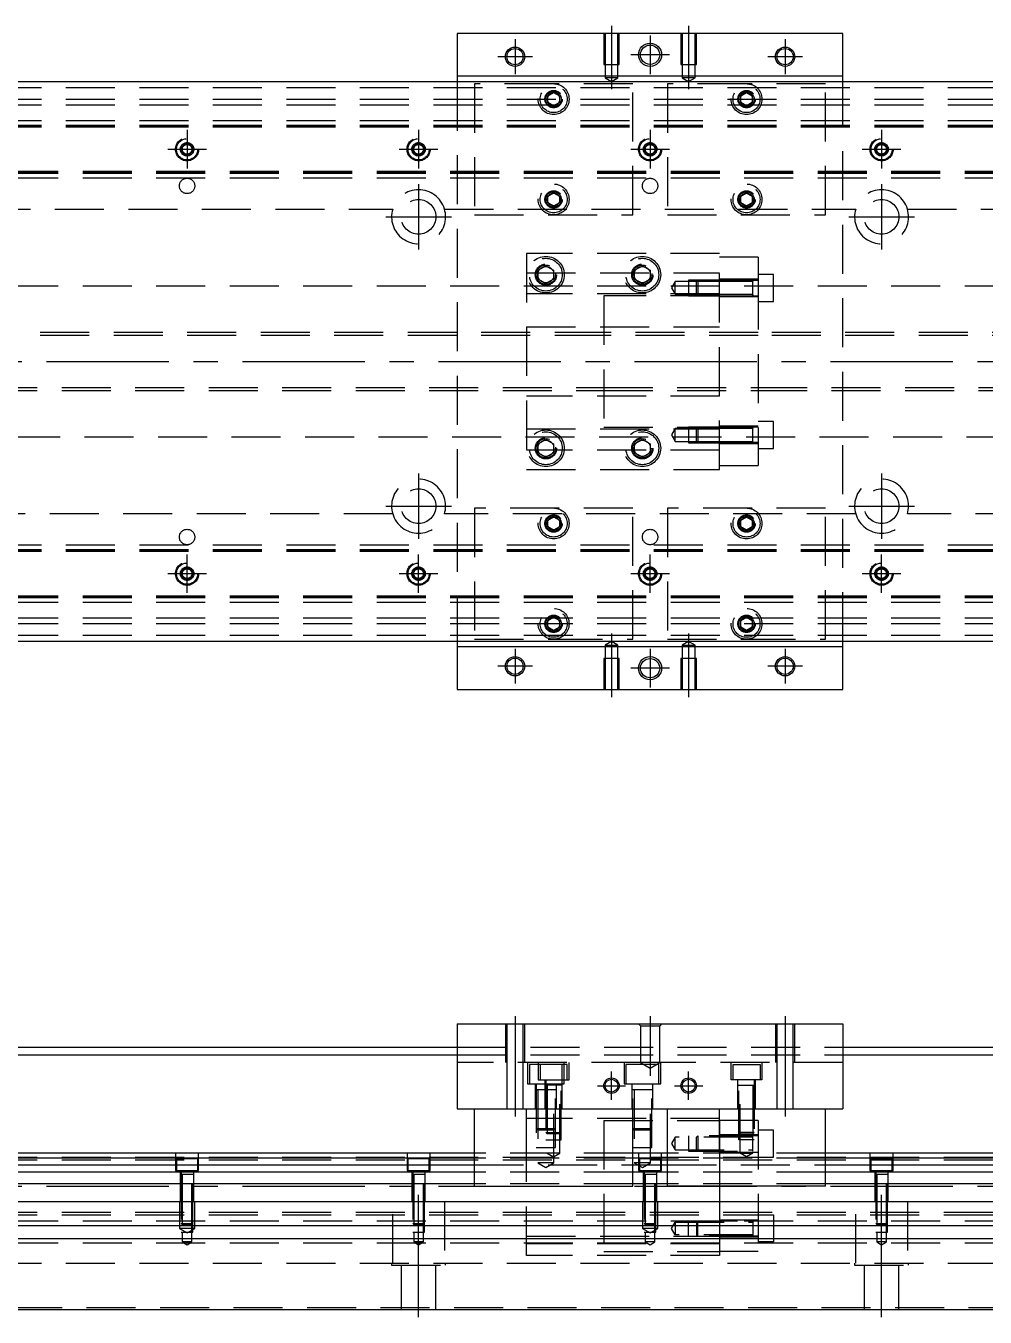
# Model space of a CAD drawing. Extents: x -13 to 981, y -306 to 87.
# Drawn here: x 235.2 to 483.9, y -247.7 to 87 of the extents above; entities that cross this region are included whole.
import ezdxf

# ---------------------------------------------------------------- set-up
doc = ezdxf.new("R2010")
doc.units = 0
doc.linetypes.add('CENTER', pattern=[50.8, 31.75, -6.35, 6.35, -6.35])
doc.linetypes.add('DASHED', pattern=[19.05, 12.7, -6.35])
doc.layers.get('0').update_dxf_attribs({"linetype": 'CONTINUOUS'})
doc.layers.add('CENTER', color=1, linetype='CENTER')

msp = doc.modelspace()

# ---------------------------------------------------------------- linework, layer by layer
at = {"color": 7, "linetype": 'CONTINUOUS'}
for p, q in [((347, 85), (347, 74)), ((447, 85), (347, 85)), ((447, 74), (447, 85)), ((347, 74), (447, 74)), ((347, 74), (347, 72.5)), ((447, 72.5), (447, 74)), ((791, 72.5), (3, 72.5)), ((3, -72.5), (791, -72.5)), ((347, -72.5), (347, -74)), ((447, -74), (447, -72.5)), ((347, -74), (347, -85)), ((447, -74), (347, -74)), ((447, -85), (447, -74)), ((347, -85), (447, -85)), ((347, -171.72), (347, -193.72)), ((347, -171.72), (447, -171.72)), ((447, -171.72), (447, -193.72)), ((3, -177.72), (347, -177.72)), ((11, -179.72), (347, -179.72)), ((447, -177.72), (791, -177.72)), ((447, -179.72), (783, -179.72)), ((347, -193.72), (447, -193.72)), ((351.5, -213.72), (351.5, -193.72)), ((392.5, -213.72), (392.5, -193.72)), ((401.5, -213.72), (401.5, -193.72)), ((442.5, -213.72), (442.5, -193.72)), ((351.5, -205.22), (17, -205.22)), ((351.5, -206.472272), (17, -206.472272)), ((401.5, -205.22), (392.5, -205.22)), ((401.5, -206.472272), (392.5, -206.472272)), ((777, -205.22), (442.5, -205.22)), ((777, -206.472272), (442.5, -206.472272)), ((17, -208.24668), (351.5, -208.24668)), ((351.5, -210.143076), (17, -210.143076)), ((392.5, -208.24668), (401.5, -208.24668)), ((401.5, -210.143076), (392.5, -210.143076)), ((442.5, -208.24668), (777, -208.24668)), ((777, -210.143076), (442.5, -210.143076)), ((351.5, -213.197372), (17, -213.197372)), ((351.5, -213.72), (392.5, -213.72)), ((401.5, -213.197372), (392.5, -213.197372)), ((442.5, -213.72), (401.5, -213.72)), ((777, -213.197372), (442.5, -213.197372)), ((17, -217.72), (777, -217.72)), ((777, -224.02), (17, -224.02)), ((777, -227.42), (17, -227.42)), ((17, -245.72), (777, -245.72))]:
    msp.add_line(p, q, dxfattribs=at)
at = {"color": 3, "linetype": 'DASHED'}
for p, q in [((385.000006, 85), (385.000006, 77)), ((385.35, 85), (385.35, 77)), ((388.65, 77), (388.65, 85)), ((388.999994, 77), (388.999994, 85)), ((405.000006, 85), (405.000006, 77)), ((405.35, 85), (405.35, 77)), ((408.65, 77), (408.65, 85)), ((408.999994, 77), (408.999994, 85)), ((385.000006, 77), (388.999994, 77)), ((385.35, 77), (385.35, 73.5)), ((388.65, 73.5), (388.65, 77)), ((405.000006, 77), (408.999994, 77)), ((405.35, 77), (405.35, 73.5)), ((408.65, 73.5), (408.65, 77)), ((17, 71), (777, 71)), ((347, 72.5), (347, -72.5)), ((351.5, 72), (351.5, 38)), ((372, 72), (351.5, 72)), ((392.5, 72), (372, 72)), ((388.65, 73.5), (385.35, 73.5)), ((385.35, 73.5), (387, 72.547372)), ((387, 72.547372), (388.65, 73.5)), ((392.5, 38), (392.5, 72)), ((422, 72), (401.5, 72)), ((401.5, 72), (401.5, 38)), ((408.65, 73.5), (405.35, 73.5)), ((405.35, 73.5), (407, 72.547372)), ((407, 72.547372), (408.65, 73.5)), ((442.5, 72), (422, 72)), ((442.5, 38), (442.5, 72)), ((447, -72.5), (447, 72.5)), ((17, 68), (777, 68)), ((370, 68), (370.023172, 68.30356)), ((370.5, 68.866026), (372, 69.73205)), ((370.5, 67.133974), (370.5, 68.866026)), ((372, 66.26795), (370.5, 67.133974)), ((372, 69.73205), (373.5, 68.866026)), ((373.5, 67.133974), (372, 66.26795)), ((373.5, 68.866026), (373.5, 67.133974)), ((420.5, 68.866026), (422, 69.73205)), ((420.5, 67.133974), (420.5, 68.866026)), ((422, 66.26795), (420.5, 67.133974)), ((422, 69.73205), (423.5, 68.866026)), ((423.5, 67.133974), (422, 66.26795)), ((423.5, 68.866026), (423.5, 67.133974)), ((423.973226, 68.326156), (424, 68)), ((17, 66.5), (777, 66.5)), ((17, 62.5), (777, 62.5)), ((17, 61.247728), (777, 61.247728)), ((17, 61.1147), (777, 61.1147)), ((17, 61.1), (777, 61.1)), ((17, 60.8), (777, 60.8)), ((275.5, 55), (275.52041, 55.24661)), ((275.75, 55.721688), (277, 56.443376)), ((275.75, 54.278312), (275.75, 55.721688)), ((277, 53.556624), (275.75, 54.278312)), ((277, 56.443376), (278.25, 55.721688)), ((278.25, 54.278312), (277, 53.556624)), ((278.25, 55.721688), (278.25, 54.278312)), ((335.5, 55), (335.52041, 55.24661)), ((335.75, 55.721688), (337, 56.443376)), ((335.75, 54.278312), (335.75, 55.721688)), ((337, 53.556624), (335.75, 54.278312)), ((337, 56.443376), (338.25, 55.721688)), ((338.25, 54.278312), (337, 53.556624)), ((338.25, 55.721688), (338.25, 54.278312)), ((395.5, 55), (395.52041, 55.24661)), ((395.75, 55.721688), (397, 56.443376)), ((395.75, 54.278312), (395.75, 55.721688)), ((397, 53.556624), (395.75, 54.278312)), ((397, 56.443376), (398.25, 55.721688)), ((398.25, 54.278312), (397, 53.556624)), ((398.25, 55.721688), (398.25, 54.278312)), ((455.5, 55), (455.52041, 55.24661)), ((455.75, 55.721688), (457, 56.443376)), ((455.75, 54.278312), (455.75, 55.721688)), ((457, 53.556624), (455.75, 54.278312)), ((457, 56.443376), (458.25, 55.721688)), ((458.25, 54.278312), (457, 53.556624)), ((458.25, 55.721688), (458.25, 54.278312)), ((777, 49.2), (17, 49.2)), ((777, 48.9), (17, 48.9)), ((777, 48.8853), (17, 48.8853)), ((777, 48.752272), (17, 48.752272)), ((777, 47.5), (17, 47.5)), ((370.5, 42.866026), (372, 43.73205)), ((372, 43.73205), (373.5, 42.866026)), ((420.5, 42.866026), (422, 43.73205)), ((422, 43.73205), (423.5, 42.866026)), ((370.5, 41.133974), (370.5, 42.866026)), ((372, 40.26795), (370.5, 41.133974)), ((373.5, 41.133974), (372, 40.26795)), ((373.5, 42.866026), (373.5, 41.133974)), ((373.973226, 42.326156), (374, 42)), ((420.5, 41.133974), (420.5, 42.866026)), ((422, 40.26795), (420.5, 41.133974)), ((423.5, 41.133974), (422, 40.26795)), ((423.5, 42.866026), (423.5, 41.133974)), ((423.973226, 42.326156), (424, 42)), ((223.708204, 39.5), (330.291796, 39.5)), ((343.708204, 39.5), (450.291796, 39.5)), ((351.5, 38), (392.5, 38)), ((401.5, 38), (442.5, 38)), ((463.708204, 39.5), (570.291796, 39.5)), ((365, 28), (365, -28)), ((415, 28), (365, 28)), ((415, -28), (415, 28)), ((425, 27), (415, 27)), ((425, 27), (425, 20.976176)), ((368, 23.6547), (370, 24.809402)), ((368, 21.3453), (368, 23.6547)), ((370, 24.809402), (372, 23.6547)), ((372, 23.6547), (372, 21.3453)), ((393, 23.6547), (395, 24.809402)), ((393, 21.3453), (393, 23.6547)), ((395, 24.809402), (397, 23.6547)), ((397, 23.6547), (397, 21.3453)), ((365, 23), (415, 23)), ((370, 20.190598), (368, 21.3453)), ((372, 21.3453), (370, 20.190598)), ((372.483582, 22.786038), (372.5, 22.5)), ((395, 20.190598), (393, 21.3453)), ((397, 21.3453), (395, 20.190598)), ((397.483582, 22.786038), (397.5, 22.5)), ((403.5, 20.702558), (402.547372, 19.052558)), ((403.5, 17.402558), (403.5, 20.702558)), ((407, 20.702558), (403.5, 20.702558)), ((407, 21.052554), (407, 17.052564)), ((409.35, 21.052554), (407, 21.052554)), ((409, 20.702558), (407, 20.702558)), ((409.35, 21.052558), (409, 20.702558)), ((409, 17.402558), (409, 20.702558)), ((415, 20.702558), (409, 20.702558)), ((415, 20.702558), (409, 20.702558)), ((409.35, 21.052558), (409.35, 17.052558)), ((415, 21.052556), (409.35, 21.052558)), ((415, 21.052554), (409.35, 21.052554)), ((425, 21.302558), (415, 21.302558)), ((423.605, 21.052558), (415, 21.052556)), ((425, 20.976176), (415, 20.976176)), ((423.6, 20.702558), (415, 20.702558)), ((425, 21.052558), (423.595, 21.052558)), ((423.6, 17.052554), (423.6, 21.052564)), ((423.6, 17.052554), (423.6, 21.052564)), ((423.6, 20.702558), (423.6, 21.052564)), ((423.6, 20.836098), (423.6, 21.052558)), ((423.6, 21.052558), (423.6, 20.835892)), ((429, 22.552558), (425, 22.552558)), ((425, 20.976176), (425, -20.976176)), ((429, 15.552558), (429, 22.552558)), ((777, 19.5), (78.969694, 19.5)), ((415, 17.5), (365, 17.5)), ((385, 17), (385, -17)), ((415, 17), (385, 17)), ((402.547372, 19.052558), (403.5, 17.402558)), ((403.5, 17.402558), (407, 17.402558)), ((407, 17.402558), (409, 17.402558)), ((407, 17.052564), (409.35, 17.052564)), ((409, 17.402558), (415, 17.402558)), ((409, 17.402558), (409.35, 17.052558)), ((409, 17.402558), (415, 17.402558)), ((409.35, 17.052564), (415, 17.052564)), ((409.35, 17.052558), (415, 17.052562)), ((415, 17.402558), (423.6, 17.402558)), ((415, 17.052562), (423.605, 17.052558)), ((415, 16.802558), (425, 16.802558)), ((423.595, 17.052558), (425, 17.052558)), ((423.6, 17.052554), (423.6, 17.402558)), ((423.6, 17.269268), (423.6, 17.052558)), ((423.6, 17.052558), (423.6, 17.26902)), ((425, 15.552558), (429, 15.552558)), ((385, 7.5), (54, 7.5)), ((385, 6.75), (54, 6.75)), ((365, 9), (415, 9)), ((425, 7.5), (385, 7.5)), ((425, 7.499994), (385, 7.499994)), ((425, 6.75), (385, 6.75)), ((425, 6.75), (385, 6.75)), ((727, 7.5), (425, 7.5)), ((727, 6.75), (425, 6.75)), ((54, -6.75), (385, -6.75)), ((54, -7.5), (385, -7.5)), ((415, -9), (365, -9)), ((385, -6.75), (425, -6.75)), ((385, -6.75), (425, -6.75)), ((385, -7.499994), (425, -7.499994)), ((385, -7.5), (425, -7.5)), ((425, -6.75), (727, -6.75)), ((425, -7.5), (727.005, -7.5)), ((429, -15.552558), (425, -15.552558)), ((429, -22.552558), (429, -15.552558)), ((78.969694, -19.5), (777, -19.5)), ((365, -17.5), (415, -17.5)), ((385, -17), (415, -17)), ((403.5, -17.402558), (402.547372, -19.052558)), ((402.547372, -19.052558), (403.5, -20.702558)), ((403.5, -20.702558), (403.5, -17.402558)), ((407, -17.402558), (403.5, -17.402558)), ((407, -17.052564), (407, -21.052554)), ((409.35, -17.052564), (407, -17.052564)), ((409, -17.402558), (407, -17.402558)), ((409.35, -17.052558), (409, -17.402558)), ((409, -20.702558), (409, -17.402558)), ((415, -17.402558), (409, -17.402558)), ((415, -17.402558), (409, -17.402558)), ((409.35, -17.052558), (409.35, -21.052558)), ((415, -17.052562), (409.35, -17.052558)), ((415, -17.052564), (409.35, -17.052564)), ((425, -16.802558), (415, -16.802558)), ((423.605, -17.052558), (415, -17.052562)), ((423.6, -17.402558), (415, -17.402558)), ((425, -17.052558), (423.595, -17.052558)), ((423.6, -21.052564), (423.6, -17.052554)), ((423.6, -21.051878), (423.6, -17.052554)), ((423.6, -17.26902), (423.6, -17.052558)), ((423.6, -17.052558), (423.6, -17.269226)), ((415, -23), (365, -23)), ((368, -21.3453), (370, -20.190598)), ((368, -23.6547), (368, -21.3453)), ((370, -20.190598), (372, -21.3453)), ((372, -21.3453), (372, -23.6547)), ((372.483582, -22.213962), (372.5, -22.5)), ((392.5, -22.5), (392.518502, -22.196412)), ((393, -21.3453), (395, -20.190598)), ((393, -23.6547), (393, -21.3453)), ((395, -20.190598), (397, -21.3453)), ((397, -21.3453), (397, -23.6547)), ((403.5, -20.702558), (407, -20.702558)), ((407, -20.702558), (409, -20.702558)), ((407, -21.052554), (409.35, -21.052554)), ((409, -20.702558), (415, -20.702558)), ((409, -20.702558), (409.35, -21.052558)), ((409, -20.702558), (415, -20.702558)), ((409.35, -21.052554), (415, -21.052554)), ((409.35, -21.052558), (415, -21.052556)), ((415, -20.702558), (423.6, -20.702558)), ((425, -20.976176), (415, -20.976176)), ((415, -21.052556), (423.605, -21.052558)), ((415, -21.302558), (425, -21.302558)), ((423.595, -21.052558), (425, -21.052558)), ((423.6, -20.83585), (423.6, -21.052558)), ((423.6, -21.052558), (423.6, -20.836098)), ((423.6, -21.052564), (423.6, -21.051878)), ((425, -20.976176), (425, -27)), ((425, -22.552558), (429, -22.552558)), ((370, -24.809402), (368, -23.6547)), ((372, -23.6547), (370, -24.809402)), ((395, -24.809402), (393, -23.6547)), ((397, -23.6547), (395, -24.809402)), ((365, -28), (415, -28)), ((415, -27), (425, -27)), ((330.291796, -39.5), (223.708204, -39.5)), ((450.291796, -39.5), (343.708204, -39.5)), ((351.5, -38), (351.5, -72)), ((392.5, -38), (351.5, -38)), ((392.5, -72), (392.5, -38)), ((401.5, -38), (401.5, -72)), ((442.5, -38), (401.5, -38)), ((442.5, -72), (442.5, -38)), ((570.291796, -39.5), (463.708204, -39.5)), ((370.5, -41.133974), (372, -40.26795)), ((370.5, -42.866026), (370.5, -41.133974)), ((372, -43.73205), (370.5, -42.866026)), ((372, -40.26795), (373.5, -41.133974)), ((373.5, -42.866026), (372, -43.73205)), ((373.5, -41.133974), (373.5, -42.866026)), ((373.973226, -41.673844), (374, -42)), ((420, -42), (420.030168, -41.653934)), ((420.5, -41.133974), (422, -40.26795)), ((420.5, -42.866026), (420.5, -41.133974)), ((422, -43.73205), (420.5, -42.866026)), ((422, -40.26795), (423.5, -41.133974)), ((423.5, -42.866026), (422, -43.73205)), ((423.5, -41.133974), (423.5, -42.866026)), ((17, -47.5), (777, -47.5)), ((17, -48.752272), (777, -48.752272)), ((17, -48.8853), (777, -48.8853)), ((17, -48.9), (777, -48.9)), ((17, -49.2), (777, -49.2)), ((275.75, -54.278312), (277, -53.556624)), ((275.75, -55.721688), (275.75, -54.278312)), ((277, -56.443376), (275.75, -55.721688)), ((277, -53.556624), (278.25, -54.278312)), ((278.25, -55.721688), (277, -56.443376)), ((278.25, -54.278312), (278.25, -55.721688)), ((278.477374, -54.74045), (278.5, -55)), ((335.75, -54.278312), (337, -53.556624)), ((335.75, -55.721688), (335.75, -54.278312)), ((337, -56.443376), (335.75, -55.721688)), ((337, -53.556624), (338.25, -54.278312)), ((338.25, -55.721688), (337, -56.443376)), ((338.25, -54.278312), (338.25, -55.721688)), ((338.477374, -54.74045), (338.5, -55)), ((395.75, -54.278312), (397, -53.556624)), ((395.75, -55.721688), (395.75, -54.278312)), ((397, -56.443376), (395.75, -55.721688)), ((397, -53.556624), (398.25, -54.278312)), ((398.25, -55.721688), (397, -56.443376)), ((398.25, -54.278312), (398.25, -55.721688)), ((398.477374, -54.74045), (398.5, -55)), ((455.75, -54.278312), (457, -53.556624)), ((455.75, -55.721688), (455.75, -54.278312)), ((457, -56.443376), (455.75, -55.721688)), ((457, -53.556624), (458.25, -54.278312)), ((458.25, -55.721688), (457, -56.443376)), ((458.25, -54.278312), (458.25, -55.721688)), ((458.477374, -54.74045), (458.5, -55)), ((777, -60.8), (17, -60.8)), ((777, -61.1), (17, -61.1)), ((777, -61.1147), (17, -61.1147)), ((777, -61.247728), (17, -61.247728)), ((777, -62.5), (17, -62.5)), ((777, -66.5), (17, -66.5)), ((370.5, -67.133974), (372, -66.26795)), ((372, -66.26795), (373.5, -67.133974)), ((420.5, -67.133974), (422, -66.26795)), ((422, -66.26795), (423.5, -67.133974)), ((777, -68), (17, -68)), ((370, -68), (370.023172, -67.69644)), ((370.5, -68.866026), (370.5, -67.133974)), ((372, -69.73205), (370.5, -68.866026)), ((373.5, -68.866026), (372, -69.73205)), ((373.5, -67.133974), (373.5, -68.866026)), ((420.5, -68.866026), (420.5, -67.133974)), ((422, -69.73205), (420.5, -68.866026)), ((423.5, -68.866026), (422, -69.73205)), ((423.5, -67.133974), (423.5, -68.866026)), ((423.973226, -67.673844), (424, -68)), ((777, -71), (17, -71)), ((351.5, -72), (372, -72)), ((372, -72), (392.5, -72)), ((387, -72.547372), (385.35, -73.5)), ((385.35, -73.5), (387, -73.5)), ((385.35, -73.5), (385.35, -77)), ((388.65, -73.5), (387, -72.547372)), ((387, -73.5), (388.65, -73.5)), ((388.65, -77), (388.65, -73.5)), ((401.5, -72), (422, -72)), ((407, -72.547372), (405.35, -73.5)), ((405.35, -73.5), (407, -73.5)), ((405.35, -73.5), (405.35, -77)), ((408.65, -73.5), (407, -72.547372)), ((407, -73.5), (408.65, -73.5)), ((408.65, -77), (408.65, -73.5)), ((422, -72), (442.5, -72)), ((388.999994, -77), (385.000006, -77)), ((385.000006, -77), (385.000006, -85)), ((385.35, -77), (385.35, -85)), ((388.65, -85), (388.65, -77)), ((388.999994, -85), (388.999994, -77)), ((408.999994, -77), (405.000006, -77)), ((405.000006, -77), (405.000006, -85)), ((405.35, -77), (405.35, -85)), ((408.65, -85), (408.65, -77)), ((408.999994, -85), (408.999994, -77)), ((359.500006, -171.72), (359.500006, -181.72)), ((359.9, -171.72), (359.9, -181.72)), ((364.1, -181.72), (364.1, -171.72)), ((364.499994, -181.72), (364.499994, -171.72)), ((394.5, -172.22), (394, -171.72)), ((394.5, -172.22), (394.5, -181.72)), ((394.5, -172.22), (399.5, -172.22)), ((400, -171.72), (399.5, -172.22)), ((399.5, -181.72), (399.5, -172.22)), ((429.500006, -171.72), (429.500006, -181.72)), ((429.9, -171.72), (429.9, -181.72)), ((434.1, -181.72), (434.1, -171.72)), ((434.499994, -181.72), (434.499994, -171.72)), ((347, -177.72), (447, -177.72)), ((347, -179.72), (447, -179.72)), ((394.5, -181.72), (347, -181.72)), ((359.9, -181.72), (359.9, -193.72)), ((364.1, -193.72), (364.1, -181.72)), ((365.25, -181.72), (365.25, -187.22)), ((374.25, -182.22), (365.75, -182.22)), ((365.75, -182.22), (365.75, -187.22)), ((368, -181.72), (368, -186.22)), ((375.5, -182.22), (368.5, -182.22)), ((368.5, -182.22), (368.5, -186.22)), ((374.25, -187.22), (374.25, -182.22)), ((374.75, -187.22), (374.75, -181.72)), ((375.5, -186.22), (375.5, -182.22)), ((376, -186.22), (376, -181.72)), ((390.25, -181.72), (390.25, -187.22)), ((399.25, -182.22), (390.75, -182.22)), ((390.75, -182.22), (390.75, -187.22)), ((399.5, -181.72), (394.5, -181.72)), ((394.5, -181.72), (397, -183.163376)), ((397, -183.163376), (399.5, -181.72)), ((399.25, -187.22), (399.25, -182.22)), ((447, -181.72), (399.5, -181.72)), ((399.75, -187.22), (399.75, -181.72)), ((418, -186.22), (418, -181.72)), ((418.5, -182.22), (425.5, -182.22)), ((418.5, -186.22), (418.5, -182.22)), ((425.5, -182.22), (425.5, -186.22)), ((426, -181.72), (426, -186.22)), ((429.9, -181.72), (429.9, -193.72)), ((434.1, -193.72), (434.1, -181.72)), ((365.25, -187.22), (374.75, -187.22)), ((367.25, -187.22), (367.25, -193.72)), ((367.500006, -187.22), (367.500006, -203.72)), ((368, -186.22), (376, -186.22)), ((369.75, -186.22), (369.75, -193.72)), ((369.999972, -186.22), (370.000006, -201.72)), ((372.499994, -203.72), (372.499994, -187.22)), ((372.75, -193.72), (372.75, -187.22)), ((373.999994, -201.72), (374.000028, -186.22)), ((374.25, -193.72), (374.25, -186.22)), ((390.25, -187.22), (399.75, -187.22)), ((392.25, -187.22), (392.25, -193.72)), ((392.500006, -203.72), (392.500006, -187.22)), ((397.499994, -203.72), (397.499994, -187.22)), ((397.75, -193.72), (397.75, -187.22)), ((426, -186.22), (418, -186.22)), ((419.75, -193.72), (419.75, -186.22)), ((420.000006, -201.72), (419.999972, -186.22)), ((424.000028, -186.22), (423.999994, -201.72)), ((424.25, -186.22), (424.25, -193.72)), ((372.500006, -188.82), (367.499994, -188.82)), ((367.9, -188.82), (367.9, -207.72)), ((374.25, -187.62), (369.999994, -187.62)), ((370.35, -187.62), (370.35, -205.22)), ((372.1, -207.72), (372.1, -188.82)), ((373.65, -205.22), (373.65, -187.62)), ((397.500006, -188.82), (392.499994, -188.82)), ((392.9, -188.82), (392.9, -207.72)), ((397.1, -207.72), (397.1, -188.82)), ((419.75, -187.62), (424.000006, -187.62)), ((420.35, -205.22), (420.35, -187.62)), ((423.65, -187.62), (423.65, -205.22)), ((365, -205.22), (365, -193.72)), ((415, -205.22), (415, -193.72)), ((415, -196.22), (365, -196.22)), ((385, -196.72), (385, -230.72)), ((385, -196.72), (415, -196.72)), ((425, -196.72), (415, -196.72)), ((415, -196.72), (415, -230.72)), ((425, -196.72), (425, -230.72)), ((367.5, -198.82), (370, -198.82)), ((367.5, -198.82), (367.9, -199.22)), ((370, -199.22), (367.9, -199.22)), ((370, -198.82), (370.35, -198.82)), ((370.35, -199.22), (370, -199.22)), ((370, -199.87), (374, -199.87)), ((370, -199.87), (370.35, -200.22)), ((370.35, -198.82), (372.5, -198.82)), ((372.1, -199.22), (370.35, -199.22)), ((373.65, -200.22), (370.35, -200.22)), ((372.1, -199.22), (372.5, -198.82)), ((373.65, -200.22), (374, -199.87)), ((392.5, -198.82), (397.5, -198.82)), ((392.5, -198.82), (392.9, -199.22)), ((397.1, -199.22), (392.9, -199.22)), ((397.1, -199.22), (397.5, -198.82)), ((425, -200.719975), (407, -200.720006)), ((407, -200.720006), (407, -204.719994)), ((409.35, -200.72), (409, -201.07)), ((409.35, -200.72), (409.35, -204.72)), ((425, -200.47), (415, -200.47)), ((424, -199.87), (420, -199.87)), ((420.35, -200.22), (420, -199.87)), ((420.35, -200.22), (423.65, -200.22)), ((423.6, -204.720006), (423.6, -200.719994)), ((424, -199.87), (423.65, -200.22)), ((429, -199.22), (425, -199.22)), ((429, -205.22), (429, -199.22)), ((367.500006, -203.72), (372.499994, -203.72)), ((370.000006, -201.72), (373.999994, -201.72)), ((392.500006, -203.72), (397.499994, -203.72)), ((403.5, -201.07), (402.547372, -202.72)), ((402.547372, -202.72), (403.5, -204.37)), ((403.5, -204.37), (403.5, -201.07)), ((423.6, -201.07), (403.5, -201.07)), ((409, -204.37), (409, -201.07)), ((423.999994, -201.72), (420.000006, -201.72)), ((54, -206.22), (727, -206.22)), ((54, -206.97), (727, -206.97)), ((274, -205.22), (274, -209.72)), ((279.75, -206.72), (274.25, -206.72)), ((274.25, -206.72), (274.25, -209.72)), ((279.75, -209.72), (279.75, -206.72)), ((280, -209.72), (280, -205.22)), ((334, -205.22), (334, -209.72)), ((339.75, -206.72), (334.25, -206.72)), ((334.25, -206.72), (334.25, -209.72)), ((339.75, -209.72), (339.75, -206.72)), ((340, -209.72), (340, -205.22)), ((392.5, -205.22), (351.5, -205.22)), ((392.5, -206.472272), (351.5, -206.472272)), ((365, -231.72), (365, -205.22)), ((373.65, -205.22), (370.35, -205.22)), ((370.35, -205.22), (372, -206.172628)), ((372, -206.172628), (373.65, -205.22)), ((394, -205.22), (394, -209.72)), ((399.75, -206.72), (394.25, -206.72)), ((394.25, -206.72), (394.25, -209.72)), ((399.75, -209.72), (399.75, -206.72)), ((400, -209.72), (400, -205.22)), ((442.5, -205.22), (401.5, -205.22)), ((442.5, -206.472272), (401.5, -206.472272)), ((403.5, -204.37), (423.6, -204.37)), ((407, -204.719994), (425, -204.720025)), ((409, -204.37), (409.35, -204.72)), ((415, -204.97), (425, -204.97)), ((415, -205.22), (415, -231.72)), ((420.35, -205.22), (423.65, -205.22)), ((422, -206.172628), (420.35, -205.22)), ((423.65, -205.22), (422, -206.172628)), ((425, -206.22), (429, -206.22)), ((429, -206.22), (429, -205.22)), ((454, -205.22), (454, -209.72)), ((459.75, -206.72), (454.25, -206.72)), ((454.25, -206.72), (454.25, -209.72)), ((459.75, -209.72), (459.75, -206.72)), ((460, -209.72), (460, -205.22)), ((274, -209.72), (280, -209.72)), ((275.25, -209.72), (275.25, -217.72)), ((278.500006, -210.72), (275.499994, -210.72)), ((275.500006, -209.72), (275.500006, -225.72)), ((275.75, -210.72), (275.75, -225.72)), ((278.25, -225.72), (278.25, -210.72)), ((278.499994, -225.72), (278.499994, -209.72)), ((278.75, -217.72), (278.75, -209.72)), ((334, -209.72), (340, -209.72)), ((335.25, -209.72), (335.25, -217.72)), ((338.500006, -210.72), (335.499994, -210.72)), ((335.500006, -209.72), (335.500006, -225.72)), ((335.75, -210.72), (335.75, -225.72)), ((338.25, -225.72), (338.25, -210.72)), ((338.499994, -225.72), (338.499994, -209.72)), ((338.75, -217.72), (338.75, -209.72)), ((351.5, -208.24668), (392.5, -208.24668)), ((392.5, -210.143076), (351.5, -210.143076)), ((372.1, -207.72), (367.9, -207.72)), ((367.9, -207.72), (370, -208.932436)), ((370, -208.932436), (372.1, -207.72)), ((397.1, -207.72), (392.9, -207.72)), ((392.9, -207.72), (395, -208.932436)), ((394, -209.72), (400, -209.72)), ((395, -208.932436), (397.1, -207.72)), ((395.25, -209.72), (395.25, -217.72)), ((398.500006, -210.72), (395.499994, -210.72)), ((395.500006, -209.72), (395.500006, -225.72)), ((395.75, -210.72), (395.75, -225.72)), ((398.25, -225.72), (398.25, -210.72)), ((398.499994, -225.72), (398.499994, -209.72)), ((398.75, -217.72), (398.75, -209.72)), ((401.5, -208.24668), (442.5, -208.24668)), ((442.5, -210.143076), (401.5, -210.143076)), ((454, -209.72), (460, -209.72)), ((455.25, -209.72), (455.25, -217.72)), ((458.500006, -210.72), (455.499994, -210.72)), ((455.500006, -209.72), (455.500006, -225.72)), ((455.75, -210.72), (455.75, -225.72)), ((458.25, -225.72), (458.25, -210.72)), ((458.499994, -225.72), (458.499994, -209.72)), ((458.75, -217.72), (458.75, -209.72)), ((392.5, -213.197372), (351.5, -213.197372)), ((442.5, -213.197372), (401.5, -213.197372)), ((54, -220.47), (727, -220.47)), ((275, -217.72), (275, -224.72)), ((279, -224.72), (279, -217.72)), ((330.291796, -233.72), (330.291796, -217.72)), ((343.708204, -217.72), (343.708204, -233.72)), ((395, -217.72), (395, -224.72)), ((399, -224.72), (399, -217.72)), ((450.291796, -233.72), (450.291796, -217.72)), ((463.708204, -217.72), (463.708204, -233.72)), ((777, -222.87), (17, -222.87)), ((54, -221.22), (727, -221.22)), ((275.5, -223.47), (278.5, -223.47)), ((275.5, -223.47), (275.75, -223.72)), ((278.25, -223.72), (275.75, -223.72)), ((278.25, -223.72), (278.5, -223.47)), ((335.5, -223.47), (338.5, -223.47)), ((335.5, -223.47), (335.75, -223.72)), ((338.25, -223.72), (335.75, -223.72)), ((338.25, -223.72), (338.5, -223.47)), ((395.5, -223.47), (398.5, -223.47)), ((395.5, -223.47), (395.75, -223.72)), ((398.25, -223.72), (395.75, -223.72)), ((398.25, -223.72), (398.5, -223.47)), ((402.547372, -224.72), (403.5, -223.07)), ((403.5, -223.07), (403.5, -226.37)), ((403.5, -223.07), (423.6, -223.07)), ((407, -222.720006), (425, -222.719975)), ((407, -226.719994), (407, -222.720006)), ((409, -223.07), (409.35, -222.72)), ((409, -223.07), (409, -226.37)), ((409.35, -226.72), (409.35, -222.72)), ((415, -222.47), (425, -222.47)), ((423.6, -222.719994), (423.6, -226.720006)), ((425, -221.22), (429, -221.22)), ((429, -221.22), (429, -222.22)), ((429, -222.22), (429, -228.22)), ((455.5, -223.47), (458.5, -223.47)), ((455.5, -223.47), (455.75, -223.72)), ((458.25, -223.72), (455.75, -223.72)), ((458.25, -223.72), (458.5, -223.47)), ((279, -224.72), (275, -224.72)), ((275, -224.72), (277, -225.8747)), ((275.500006, -225.72), (278.499994, -225.72)), ((275.75, -225.72), (275.75, -228.22)), ((277, -225.8747), (279, -224.72)), ((278.25, -228.22), (278.25, -225.72)), ((335.500006, -225.72), (338.499994, -225.72)), ((335.75, -225.72), (335.75, -228.22)), ((338.25, -228.22), (338.25, -225.72)), ((365, -226.72), (415, -226.72)), ((399, -224.72), (395, -224.72)), ((395, -224.72), (397, -225.8747)), ((395.500006, -225.72), (398.499994, -225.72)), ((395.75, -225.72), (395.75, -228.22)), ((397, -225.8747), (399, -224.72)), ((398.25, -228.22), (398.25, -225.72)), ((403.5, -226.37), (402.547372, -224.72)), ((423.6, -226.37), (403.5, -226.37)), ((425, -226.720025), (407, -226.719994)), ((409.35, -226.72), (409, -226.37)), ((425, -226.97), (415, -226.97)), ((455.500006, -225.72), (458.499994, -225.72)), ((455.75, -225.72), (455.75, -228.22)), ((458.25, -228.22), (458.25, -225.72)), ((777, -228.57), (17, -228.57)), ((278.25, -228.22), (275.75, -228.22)), ((275.75, -228.22), (277, -228.941688)), ((277, -228.941688), (278.25, -228.22)), ((338.25, -228.22), (335.75, -228.22)), ((335.75, -228.22), (337, -228.941688)), ((337, -228.941688), (338.25, -228.22)), ((415, -228.728332), (365, -228.728332)), ((385, -230.72), (415, -230.72)), ((398.25, -228.22), (395.75, -228.22)), ((395.75, -228.22), (397, -228.941688)), ((397, -228.941688), (398.25, -228.22)), ((425, -230.72), (415, -230.72)), ((429, -228.22), (425, -228.22)), ((458.25, -228.22), (455.75, -228.22)), ((455.75, -228.22), (457, -228.941688)), ((457, -228.941688), (458.25, -228.22)), ((17, -233.72), (777, -233.72)), ((330, -233.72), (330, -234.22)), ((330, -234.22), (344, -234.22)), ((332.5, -234.22), (332.5, -245.72)), ((341.5, -245.72), (341.5, -234.22)), ((344, -234.22), (344, -233.72)), ((415, -231.72), (365, -231.72)), ((450, -233.72), (450, -234.22)), ((450, -234.22), (464, -234.22)), ((452.5, -234.22), (452.5, -245.72)), ((461.5, -245.72), (461.5, -234.22)), ((464, -234.22), (464, -233.72)), ((79.499994, -245.22), (777, -245.22))]:
    msp.add_line(p, q, dxfattribs=at)
at = {"color": 3, "linetype": 'CONTINUOUS'}
for centre, radius in [((362, 79), 2.5), ((432, 79), 2.5), ((362, -79), 2.5), ((432, -79), 2.5), ((387, -187.72), 2), ((407, -187.72), 2)]:
    msp.add_circle(centre, radius, dxfattribs=at)
at = {"color": 7, "linetype": 'CONTINUOUS'}
for centre, radius in [((362, 79), 2.1), ((397, 79.5), 3), ((397, 79.5), 2.5), ((432, 79), 2.1), ((362, -79), 2.1), ((397, -79.5), 3), ((432, -79), 2.1), ((397, -79.5), 2.5), ((387, -187.72), 1.65), ((407, -187.72), 1.65)]:
    msp.add_circle(centre, radius, dxfattribs=at)
at = {"color": 3, "linetype": 'DASHED'}
for centre, radius in [((372, 68), 4), ((372, 68), 3.5), ((422, 68), 4), ((422, 68), 3.5), ((372, 68), 2.25), ((372, 68), 2), ((422, 68), 2.25), ((422, 68), 2), ((277, 55), 3), ((277, 55), 2.75), ((337, 55), 3), ((337, 55), 2.75), ((397, 55), 3), ((397, 55), 2.75), ((457, 55), 3), ((457, 55), 2.75), ((277, 55), 1.75), ((277, 55), 1.5), ((277, 55), 1.25), ((337, 55), 1.75), ((337, 55), 1.5), ((337, 55), 1.25), ((397, 55), 1.75), ((397, 55), 1.5), ((397, 55), 1.25), ((457, 55), 1.75), ((457, 55), 1.5), ((457, 55), 1.25), ((277, 45.5), 2), ((397, 45.5), 2), ((372, 42), 4), ((372, 42), 3.5), ((372, 42), 2.25), ((372, 42), 2), ((372, 42), 1.65), ((422, 42), 4), ((422, 42), 3.5), ((422, 42), 2.25), ((422, 42), 2), ((422, 42), 1.65), ((337, 37.5), 4.5), ((457, 37.5), 4.5), ((370, 22.5), 4.75), ((395, 22.5), 4.75), ((370, 22.5), 4.25), ((370, 22.5), 2.75), ((370, 22.5), 2.5), ((370, 22.5), 2.1), ((395, 22.5), 4.25), ((395, 22.5), 2.75), ((395, 22.5), 2.5), ((395, 22.5), 2.1), ((370, -22.5), 4.75), ((370, -22.5), 4.25), ((370, -22.5), 2.75), ((370, -22.5), 2.5), ((395, -22.5), 4.75), ((395, -22.5), 4.25), ((395, -22.5), 2.75), ((395, -22.5), 2.5), ((370, -22.5), 2.1), ((395, -22.5), 2.1), ((337, -37.5), 4.5), ((457, -37.5), 4.5), ((372, -42), 4), ((372, -42), 3.5), ((372, -42), 2.25), ((372, -42), 2), ((422, -42), 4), ((422, -42), 3.5), ((422, -42), 2.25), ((422, -42), 2), ((277, -45.5), 2), ((372, -42), 1.65), ((397, -45.5), 2), ((422, -42), 1.65), ((277, -55), 3), ((277, -55), 2.75), ((277, -55), 1.75), ((277, -55), 1.5), ((337, -55), 3), ((337, -55), 2.75), ((337, -55), 1.75), ((337, -55), 1.5), ((397, -55), 3), ((397, -55), 2.75), ((397, -55), 1.75), ((397, -55), 1.5), ((457, -55), 3), ((457, -55), 2.75), ((457, -55), 1.75), ((457, -55), 1.5), ((277, -55), 1.25), ((337, -55), 1.25), ((397, -55), 1.25), ((457, -55), 1.25), ((372, -68), 4), ((372, -68), 3.5), ((372, -68), 2.25), ((372, -68), 2), ((422, -68), 4), ((422, -68), 3.5), ((422, -68), 2.25), ((422, -68), 2)]:
    msp.add_circle(centre, radius, dxfattribs=at)
for centre, radius, start, end in [((372, 68), 1.65, 155.380023, 180), ((372, 68), 1.65, 180, 204.619977), ((372, 68), 1.65, 144.619977, 155.380023), ((372, 68), 1.65, 204.619977, 215.380023), ((372, 68), 1.65, 95.380023, 144.619977), ((372, 68), 1.65, 215.380023, 264.619977), ((372, 68), 1.65, 84.619977, 95.380023), ((372, 68), 1.65, 35.380023, 84.619977), ((372, 68), 1.65, 275.380023, 324.619977), ((372, 68), 1.65, 24.619977, 35.380023), ((372, 68), 1.65, 324.619977, 335.380023), ((372, 68), 1.65, 335.380023, 24.619977), ((422, 68), 1.65, 155.380023, 180), ((422, 68), 1.65, 180, 204.619977), ((422, 68), 1.65, 144.619977, 155.380023), ((422, 68), 1.65, 204.619977, 215.380023), ((422, 68), 1.65, 95.380023, 144.619977), ((422, 68), 1.65, 215.380023, 264.619977), ((422, 68), 1.65, 84.619977, 95.380023), ((422, 68), 1.65, 35.380023, 84.619977), ((422, 68), 1.65, 275.380023, 324.619977), ((422, 68), 1.65, 24.619977, 35.380023), ((422, 68), 1.65, 324.619977, 335.380023), ((422, 68), 1.65, 335.380023, 24.619977), ((372, 68), 1.65, 264.619977, 275.380023), ((422, 68), 1.65, 264.619977, 275.380023), ((337, 37.5), 7, 16.60155, 163.39845), ((457, 37.5), 7, 16.60155, 163.39845), ((337, 37.5), 7, 163.39845, 16.60155), ((457, 37.5), 7, 163.39845, 16.60155), ((337, -37.5), 7, 343.39845, 196.60155), ((457, -37.5), 7, 343.39845, 196.60155), ((337, -37.5), 7, 196.60155, 343.39845), ((457, -37.5), 7, 196.60155, 343.39845), ((372, -68), 1.65, 95.380023, 144.619977), ((372, -68), 1.65, 84.619977, 95.380023), ((372, -68), 1.65, 35.380023, 84.619977), ((422, -68), 1.65, 95.380023, 144.619977), ((422, -68), 1.65, 84.619977, 95.380023), ((422, -68), 1.65, 35.380023, 84.619977), ((372, -68), 1.65, 155.380023, 180), ((372, -68), 1.65, 180, 204.619977), ((372, -68), 1.65, 144.619977, 155.380023), ((372, -68), 1.65, 204.619977, 215.380023), ((372, -68), 1.65, 215.380023, 264.619977), ((372, -68), 1.65, 264.619977, 275.380023), ((372, -68), 1.65, 275.380023, 324.619977), ((372, -68), 1.65, 24.619977, 35.380023), ((372, -68), 1.65, 324.619977, 335.380023), ((372, -68), 1.65, 335.380023, 24.619977), ((422, -68), 1.65, 155.380023, 180), ((422, -68), 1.65, 180, 204.619977), ((422, -68), 1.65, 144.619977, 155.380023), ((422, -68), 1.65, 204.619977, 215.380023), ((422, -68), 1.65, 215.380023, 264.619977), ((422, -68), 1.65, 264.619977, 275.380023), ((422, -68), 1.65, 275.380023, 324.619977), ((422, -68), 1.65, 24.619977, 35.380023), ((422, -68), 1.65, 324.619977, 335.380023), ((422, -68), 1.65, 335.380023, 24.619977)]:
    msp.add_arc(centre, radius, start, end, dxfattribs=at)
at = {"layer": 'CENTER', "color": 1, "linetype": 'CENTER'}
for p, q in [((387, 87), (387, 70.547372)), ((397, 84.5), (397, 74.5)), ((407, 87), (407, 70.547372)), ((362, 83.5), (362, 74.5)), ((432, 83.5), (432, 74.5)), ((366.5, 79), (357.5, 79)), ((402, 79.5), (392, 79.5)), ((436.5, 79), (427.5, 79)), ((277, 60), (277, 50)), ((337, 60), (337, 50)), ((397, 60), (397, 50)), ((457, 60), (457, 50)), ((272, 55), (282, 55)), ((332, 55), (342, 55)), ((392, 55), (402, 55)), ((452, 55), (462, 55)), ((337, 46), (337, 29)), ((457, 46), (457, 29)), ((328.5, 37.5), (345.5, 37.5)), ((448.5, 37.5), (465.5, 37.5)), ((-13.447893, 0), (834.546148, 0)), ((337, -29), (337, -46)), ((457, -29), (457, -46)), ((328.5, -37.5), (345.5, -37.5)), ((448.5, -37.5), (465.5, -37.5)), ((277, -60), (277, -50)), ((337, -60), (337, -50)), ((397, -60), (397, -50)), ((457, -60), (457, -50)), ((272, -55), (282, -55)), ((332, -55), (342, -55)), ((392, -55), (402, -55)), ((452, -55), (462, -55)), ((387, -70.547372), (387, -87)), ((407, -70.547372), (407, -87)), ((362, -74.5), (362, -83.5)), ((397, -74.5), (397, -84.5)), ((432, -74.5), (432, -83.5)), ((366.5, -79), (357.5, -79)), ((402, -79.5), (392, -79.5)), ((436.5, -79), (427.5, -79)), ((362, -169.72), (362, -195.72)), ((397, -169.72), (397, -185.163376)), ((432, -169.72), (432, -195.72)), ((387, -191.37), (387, -184.07)), ((407, -191.37), (407, -184.07)), ((383.35, -187.72), (390.65, -187.72)), ((403.35, -187.72), (410.65, -187.72)), ((-13.447893, -213.72), (834.546148, -213.72)), ((337, -247.72), (337, -215.72)), ((457, -247.72), (457, -215.72))]:
    msp.add_line(p, q, dxfattribs=at)

doc.saveas('drawing.dxf')
